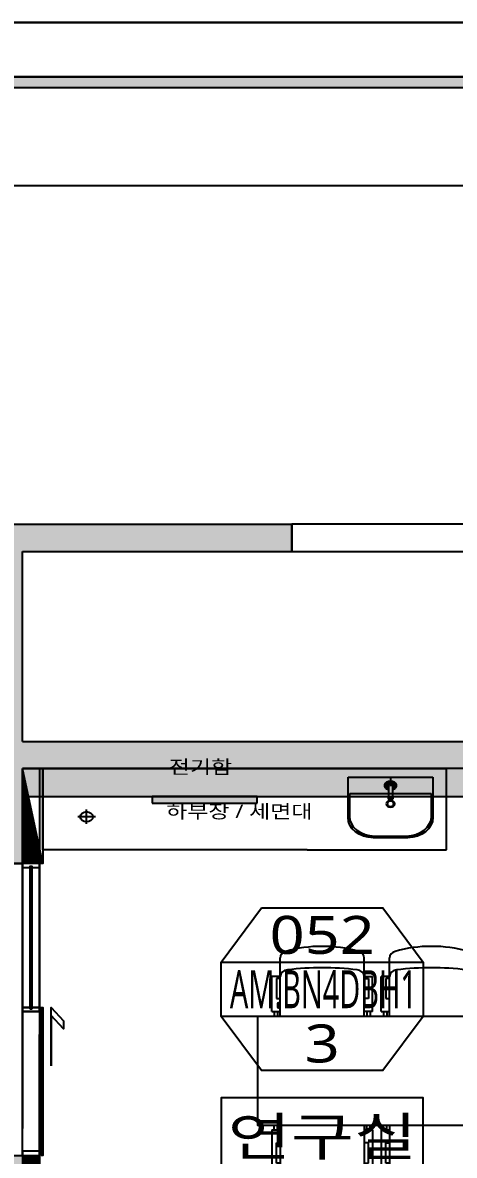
# Model space of a CAD drawing. Extents: x 11551484 to 2613213153046, y -2602833546311 to 14142.
# Drawn here: x 1302173404228 to 1302464178022, y -1300939461272 to -1300177380088 of the extents above; entities that cross this region are included whole.
import ezdxf
from ezdxf.enums import TextEntityAlignment as Align

# ---------------------------------------------------------------- set-up
doc = ezdxf.new("R2010")
doc.units = 0
doc.header["$LTSCALE"] = 1000
doc.header["$MEASUREMENT"] = 0
doc.linetypes.add('DASH', pattern=[0.35, 0.25, -0.1])
doc.linetypes.add('DH-HID2', pattern=[1.2000000000000002, 0.8, -0.4])
doc.layers.get('0').update_dxf_attribs({"linetype": 'CONTINUOUS'})
doc.layers.get('DEFPOINTS').update_dxf_attribs({"linetype": 'CONTINUOUS'})
for name, color, linetype in [('03-TEXT', 3, 'CONTINUOUS'), ('1.천장.벽체선(내벽)', 3, 'CONTINUOUS'), ('2CONTINUOUS', 2, 'CONTINUOUS'), ('3 가구-붙박이', 6, 'CONTINUOUS'), ('8.패턴선', 8, 'CONTINUOUS'), ('C-WIN', 4, 'CONTINUOUS'), ('CO-BATH', 6, 'CONTINUOUS'), ('CO-DO-FR', 7, 'CONTINUOUS'), ('CO-DOOR', 8, 'CONTINUOUS'), ('DVM_FLOOR', 2, 'CONTINUOUS'), ('DVM_INOUT_MARK', 2, 'CONTINUOUS'), ('DVM_INOUT_NAME', 7, 'CONTINUOUS'), ('DVM_ROOM', 2, 'CONTINUOUS'), ('F-SYM', 7, 'CONTINUOUS'), ('FINISH', 6, 'CONTINUOUS'), ('FORM(YOURNAME)-11', 1, 'CONTINUOUS'), ('PUB_HATCH', 8, 'CONTINUOUS'), ('wall', 3, 'CONTINUOUS'), ('에어컨', 30, 'DASH')]:
    doc.layers.add(name, color=color, linetype=linetype)
doc.styles.add('DVM_DEFAULT', font='malgun.ttf')
doc.styles.add('YOURNAME', font='HY울릉도M.TTF')
doc.styles.add('맑은 고딕', font='malgun.ttf')

# ---------------------------------------------------------------- blocks, each defined once
blk = doc.blocks.new('FORM-PLAN')
at = {"layer": 'FORM(YOURNAME)-11'}
h = blk.add_hatch(color=256, dxfattribs=at)
h.dxf.hatch_style = 1
h.paths.add_polyline_path([(-71444.19472955167, 55115.20299354196), (10555.80527044833, 55115.20299354196), (10555.80527044833, 54915.20299354196), (-71444.19472955167, 54915.20299354196)])
h.paths.add_polyline_path([(-71444.19472955167, -2084.797006458044), (10555.80527044833, -2084.797006458044), (10555.80527044833, -2284.797006458044), (-71444.19472955167, -2284.797006458044)])
at = {"layer": 'DEFPOINTS', "color": 158}
blk.add_lwpolyline([(-71444.19472955167, -2284.797006458044), (10555.80527044833, -2284.797006458044), (10555.80527044833, 55115.20299354196), (-71444.19472955167, 55115.20299354196)], close=True, dxfattribs=at)
at = {"layer": 'DEFPOINTS'}
blk.add_lwpolyline([(-69444.19472955167, 53115.20299354196), (-64.19472955167294, 53115.20299354196), (-64.19472955167294, 1215.202993541956), (-69444.19472955167, 1215.202993541956)], close=True, dxfattribs=at)
at = {"layer": 'FORM(YOURNAME)-11', "color": 250}
blk.add_lwpolyline([(-72444.19472955167, -3284.797006458044), (11555.80527044833, -3284.797006458044), (11555.80527044833, 56115.20299354196), (-72444.19472955167, 56115.20299354196)], close=True, dxfattribs=at)
at = {"layer": 'FORM(YOURNAME)-11'}
blk.add_lwpolyline([(-71444.19472955167, 55115.20299354196), (10555.80527044833, 55115.20299354196), (10555.80527044833, 54915.20299354196), (-71444.19472955167, 54915.20299354196)], close=True, dxfattribs=at)
at = {"layer": 'FORM(YOURNAME)-11', "color": 3, "style": 'YOURNAME'}
for tag, height, p in [('1', 450.5000000000001, (9905.305270452052, 18187.70299354196)), ('2', 450.5000000000001, (9905.305270452052, 17544.13156496733)), ('3', 450.5000000000001, (9905.305270452052, 16256.98870782554)), ('4', 450.5000000000001, (9905.305270452052, 14326.27442210913)), ('5', 514.8571428571429, (9905.305270452052, 12009.41727925837)), ('6', 514.8571428571429, (9905.305270452052, 9756.91727925837)), ('7', 514.8571428571429, (9905.305270452052, 7504.41727925837)), ('8', 514.8571428571429, (9905.305270452052, 5251.91727925837)), ('9', 514.8571428571429, (9905.305270452052, 2999.41727925837)), ('10', 514.8571428571429, (5655.016930028796, 811.274422109127)), ('11', 514.8571428571429, (9905.305270452052, 746.9172792583704)), ('12', 514.8571428571429, (5655.016930028796, -1441.225577890873)), ('13', 514.8571428571429, (9905.305270452052, -1441.225577890873))]:
    blk.add_attdef(tag, text='', height=height, dxfattribs=at).set_placement(p, align=Align.MIDDLE_RIGHT)
blk = doc.blocks.new('flooor')
at = {"layer": '8.패턴선', "ltscale": 30}
h = blk.add_hatch(color=256, dxfattribs=at)
h.dxf.hatch_style = 1
h.paths.add_polyline_path([(11507656.7974163, -14172891.8045588), (11491856.7974163, -14172891.8045588), (11491856.7974163, -14188496.8045588), (11492056.79741629, -14188496.8045588), (11492056.7974163, -14187881.8045588), (11492216.7974163, -14187881.8045588), (11492216.7974163, -14187096.8045588), (11492056.7974163, -14187096.8045588), (11492056.7974163, -14177741.8045588), (11494956.7974163, -14177741.8045588), (11494956.7974163, -14177541.8045588), (11492056.7974163, -14177541.8045588), (11492056.7974163, -14173091.8045588), (11494756.7974163, -14173091.8045588), (11494756.79741629, -14176541.8045588), (11494956.79741629, -14176541.8045588), (11494956.7974163, -14173091.8045588), (11500056.79741629, -14173091.8045588), (11500056.7974163, -14176141.8045588), (11500256.7974163, -14176141.8045588), (11500256.79741629, -14173091.8045588), (11503456.79741629, -14173091.8045588), (11503456.7974163, -14176141.8045588), (11503656.7974163, -14176141.8045588), (11503656.7974163, -14175391.8045588), (11504256.7974163, -14175391.80455879), (11504256.7974163, -14175302.32121792), (11504246.7974163, -14175302.32121792), (11504246.7974163, -14175262.32121792), (11504256.7974163, -14175191.8045588), (11503656.79741629, -14175191.8045588), (11503656.7974163, -14173091.8045588), (11505856.7974163, -14173091.8045588), (11505856.7974163, -14175191.8045588), (11505256.7974163, -14175191.8045588), (11505256.7974163, -14175262.32121792), (11505266.7974163, -14175262.32121792), (11505266.7974163, -14175316.8045588), (11505256.7974163, -14175316.8045588), (11505256.7974163, -14175391.8045588), (11506056.79741629, -14175391.8045588), (11506056.7974163, -14174896.8045588), (11509204.79741629, -14174896.8045588), (11509204.79741629, -14174491.8045588), (11506056.7974163, -14174491.8045588), (11506056.7974163, -14173091.8045588), (11507656.7974163, -14173091.8045588)])
h.paths.add_polyline_path([(11499856.7974163, -14177741.8045588), (11504356.7974163, -14177741.8045588), (11504356.7974163, -14177541.8045588), (11499106.7974163, -14177541.8045588), (11499106.7974163, -14177566.8045588), (11499106.7974163, -14177716.8045588), (11499106.7974163, -14177741.8045588), (11499106.7974163, -14177991.8045588), (11499856.7974163, -14177991.8045588)], flags=17)
h.paths.add_polyline_path([(11506136.79741629, -14177541.8045588), (11505856.79741629, -14177541.8045588), (11505356.7974163, -14177541.8045588), (11505356.7974163, -14177741.8045588), (11505356.7974163, -14178051.8045588), (11506136.79741629, -14178051.8045588)], flags=17)
h.paths.add_polyline_path([(11512534.7974163, -14172891.8045588), (11511656.7974163, -14172891.8045588), (11511656.7974163, -14173091.8045588), (11511656.7974163, -14173691.8045588), (11512334.7974163, -14173691.8045588), (11512334.7974163, -14174491.8045588), (11511854.79741629, -14174491.8045588), (11511854.79741629, -14174791.8045588), (11512334.7974163, -14174791.8045588), (11512334.7974163, -14174791.8045588), (11512534.7974163, -14174791.8045588)])
h.paths.add_polyline_path([(11512534.7974163, -14175641.8045588), (11512384.79741628, -14175641.8045588), (11512334.7974163, -14175641.8045588), (11512334.79741629, -14176391.8045588), (11512534.7974163, -14176391.8045588)])
h.paths.add_polyline_path([(11512534.7974163, -14176941.8045588), (11512384.7974163, -14176941.8045588), (11512334.79741629, -14176941.8045588), (11512334.7974163, -14177100.8045588), (11511772.7974163, -14177100.8045588), (11511772.7974163, -14177941.8045588), (11512334.7974163, -14177941.8045588), (11512334.7974163, -14178041.8045588), (11512534.7974163, -14178041.8045588)])
h.paths.add_polyline_path([(11512534.7974163, -14179271.8045588), (11512384.7974163, -14179271.8045588), (11512334.7974163, -14179271.8045588), (11512334.7974163, -14179836.8045588), (11512534.7974163, -14179836.8045588)])
h.paths.add_polyline_path([(11512256.7974163, -14184446.8045588), (11511656.7974163, -14184446.8045588), (11511656.7974163, -14185146.8045588), (11512256.7974163, -14185146.8045588)])
h.paths.add_polyline_path([(11507213.7974163, -14187066.8045588), (11506733.7974163, -14187066.8045588), (11506733.7974163, -14187846.8045588), (11507213.7974163, -14187846.8045588)], flags=17)
h.paths.add_polyline_path([(11499706.7974163, -14186781.8045588), (11499221.7974163, -14186781.8045588), (11499221.7974163, -14187556.8045588), (11499706.7974163, -14187556.8045588)], flags=17)
at = {"layer": '에어컨', "ltscale": 30}
h = blk.add_hatch(color=256, dxfattribs=at)
h.dxf.hatch_style = 1
h.paths.add_polyline_path([(11506826.7974163, -14174946.8045588), (11507451.7974163, -14174946.8045588), (11507451.7974163, -14174896.8045588), (11506826.7974163, -14174896.8045588)])
at = {"ltscale": 30}
for p, q in [((11506436.7974163, -14175099.3045588), (11506436.7974163, -14174994.3045588)), ((11506489.2974163, -14175046.8045588), (11506384.2974163, -14175046.8045588))]:
    blk.add_line(p, q, dxfattribs=at)
blk.add_circle((11506436.7974163, -14175046.8045588), 37.5, dxfattribs=at)
at = {"layer": '2CONTINUOUS', "ltscale": 30}
for p, q in [((11491856.7974163, -14172891.8045588), (11507656.7974163, -14172891.8045588)), ((11507656.7974163, -14173091.8045588), (11507656.7974163, -14172891.8045588)), ((11506056.7974163, -14173091.8045588), (11507656.7974163, -14173091.8045588)), ((11506056.7974163, -14174491.8045588), (11506056.7974163, -14173091.8045588)), ((11506056.7974163, -14174491.8045588), (11509204.79741629, -14174491.8045588)), ((11506056.7974163, -14174896.8045588), (11509204.79741629, -14174896.8045588)), ((11505256.7974163, -14175391.8045588), (11506056.7974163, -14175391.8045588))]:
    blk.add_line(p, q, dxfattribs=at)
at = {"layer": 'C-WIN', "ltscale": 30}
for points in [[(11507656.7974163, -14173091.8045588), (11511656.7974163, -14173091.8045588), (11511656.7974163, -14172891.8045588), (11507656.7974163, -14172891.8045588)], [(11505856.79741629, -14177541.8045588), (11506056.7974163, -14177541.8045588), (11506056.7974163, -14175391.8045588), (11505856.79741629, -14175391.8045588)]]:
    blk.add_lwpolyline(points, close=True, dxfattribs=at)
at = {"layer": '에어컨', "ltscale": 30}
blk.add_lwpolyline([(11506826.7974163, -14174946.8045588), (11507451.7974163, -14174946.8045588), (11507451.7974163, -14174896.8045588), (11506826.7974163, -14174896.8045588)], close=True, dxfattribs=at)
blk = doc.blocks.new('B-003')
blk.add_line((0, 0), (0, -65))
at = {"layer": 'CO-BATH'}
for p, q in [((-252.5, 0), (-252.5, -295)), ((252.5, 0), (-252.5, 0)), ((252.5, -295), (252.5, 0)), ((-102.5, -445), (102.5, -445))]:
    blk.add_line(p, q, dxfattribs=at)
at = {"layer": 'CO-BATH', "color": 8}
for p, q in [((-12.50000000000728, -59.99999458831735), (-12.50009849027992, -150.4999945883173)), ((12.49999999999272, -60.00000541144982), (12.49990150972008, -150.5000054114498)), ((-242.5, -120), (-242.5, -285)), ((242.5, -120), (-242.5, -120)), ((242.5, -285), (242.5, -120)), ((-14.50010498415941, -155.500006277347), (-14.50010281953291, -160.500006277347)), ((-14.50010281953291, -160.4999937225366), (14.49989718046709, -160.500006277347)), ((-13.5001071487859, -150.5000058443984), (-13.50010498415941, -155.5000058443984)), ((13.49990150972008, -150.500005844282), (13.49989934509358, -155.500005844282)), ((14.49989934509358, -155.500006277347), (14.49989718046709, -160.500006277347)), ((-92.5, -435), (92.5, -435))]:
    blk.add_line(p, q, dxfattribs=at)
at = {"layer": 'CO-BATH', "color": 251}
for p, q in [((-14.50010065490642, -155.4999937225366), (14.49989934509358, -155.500006277347)), ((-13.50009849027992, -150.4999941554852), (13.49990150972008, -150.500005844282))]:
    blk.add_line(p, q, dxfattribs=at)
at = {"layer": 'CO-BATH', "color": 8}
blk.add_circle((0, -195), 25, dxfattribs=at)
at = {"layer": 'CO-BATH', "color": 251}
blk.add_circle((0, -195), 20, dxfattribs=at)
at = {"layer": 'CO-BATH', "color": 8}
for centre, radius, start, end in [((0, -60), 35, 290.9248076267311, 249.0751427633325), ((0, -60), 12.5, 359.9999751938735, 179.9999751938735), ((-92.5, -285), 150, 180, 270), ((92.5, -285), 150, 270, 0)]:
    blk.add_arc(centre, radius, start, end, dxfattribs=at)
at = {"layer": 'CO-BATH', "color": 251}
for radius, start, end in [(30, 294.6242935495202, 245.3756568412484), (25, 299.9999752003982, 239.9999751999123), (18, 313.9829383277343, 226.0170120674738)]:
    blk.add_arc((0, -60), radius, start, end, dxfattribs=at)
at = {"layer": 'CO-BATH'}
for centre, start, end in [((-102.5, -295), 180, 270), ((102.5, -295), 270, 0)]:
    blk.add_arc(centre, 150, start, end, dxfattribs=at)
blk = doc.blocks.new('sadfdfd')
at = {"layer": 'PUB_HATCH'}
for p, q in [((11465892.1180581, -14222785.02035617), (11465892.1180581, -14222352.41054059)), ((11466392.11805861, -14222785.02035617), (11466392.11805861, -14222352.41054059)), ((11466542.1180581, -14222785.02035617), (11466542.1180581, -14222352.41054059)), ((11467042.11805861, -14222785.02035617), (11467042.11805861, -14222352.41054059)), ((11467192.1180581, -14222785.02035617), (11467192.1180581, -14222352.41054059)), ((11467692.11805861, -14222785.02035617), (11467692.11805861, -14222352.41054059)), ((11467842.11805861, -14222785.02035617), (11467842.11805861, -14222352.41054059)), ((11468342.11805912, -14222785.02035617), (11468342.11805912, -14222352.41054059)), ((11468492.1180581, -14222785.02035617), (11468492.1180581, -14222352.41054059)), ((11468992.11805861, -14222785.02035617), (11468992.11805861, -14222352.41054059)), ((11465842.1180581, -14222748.84596582), (11465842.1180581, -14222490.67103066)), ((11465892.1180581, -14222490.67103066), (11465842.1180581, -14222490.67103066)), ((11465892.1180581, -14222490.67103066), (11465842.1180581, -14222490.67103066)), ((11465892.1180581, -14222504.85851016), (11465869.98809329, -14222504.85851016)), ((11465869.98809329, -14222504.85851016), (11465869.98809329, -14222653.2366196)), ((11465892.1180581, -14222504.85851016), (11465869.98809329, -14222504.85851016)), ((11466392.11805856, -14222785.02035617), (11466392.11805856, -14222490.67103066)), ((11466392.11805856, -14222490.67103066), (11466442.11805861, -14222490.67103066)), ((11466392.11805856, -14222504.85851016), (11466416.56834508, -14222504.85851016)), ((11466416.56834508, -14222504.85851016), (11466416.56834508, -14222653.23661959)), ((11466442.11805861, -14222748.84596582), (11466442.11805861, -14222490.67103066)), ((11466492.1180581, -14222748.84596582), (11466492.1180581, -14222490.67103066)), ((11466542.1180581, -14222490.67103066), (11466492.1180581, -14222490.67103066)), ((11466542.1180581, -14222490.67103066), (11466492.1180581, -14222490.67103066)), ((11466542.1180581, -14222504.85851016), (11466519.98809329, -14222504.85851016)), ((11466519.98809329, -14222504.85851016), (11466519.98809329, -14222653.2366196)), ((11466542.1180581, -14222504.85851016), (11466519.98809329, -14222504.85851016)), ((11467042.11805856, -14222785.02035617), (11467042.11805856, -14222490.67103066)), ((11467042.11805856, -14222490.67103066), (11467092.11805861, -14222490.67103066)), ((11467042.11805856, -14222504.85851016), (11467066.56834508, -14222504.85851016)), ((11467066.56834508, -14222504.85851016), (11467066.56834508, -14222653.23661959)), ((11467092.11805861, -14222748.84596582), (11467092.11805861, -14222490.67103066)), ((11467142.1180581, -14222748.84596582), (11467142.1180581, -14222490.67103066)), ((11467192.1180581, -14222490.67103066), (11467142.1180581, -14222490.67103066)), ((11467192.1180581, -14222490.67103066), (11467142.1180581, -14222490.67103066)), ((11467192.1180581, -14222504.85851016), (11467169.98809329, -14222504.85851016)), ((11467169.98809329, -14222504.85851016), (11467169.98809329, -14222653.2366196)), ((11467192.1180581, -14222504.85851016), (11467169.98809329, -14222504.85851016)), ((11467692.11805856, -14222785.02035617), (11467692.11805856, -14222490.67103066)), ((11467692.11805856, -14222490.67103066), (11467742.11805861, -14222490.67103066)), ((11467692.11805856, -14222504.85851016), (11467716.56834508, -14222504.85851016)), ((11467716.56834508, -14222504.85851016), (11467716.56834508, -14222653.23661959)), ((11467742.11805861, -14222748.84596582), (11467742.11805861, -14222490.67103066)), ((11467792.11805861, -14222748.84596582), (11467792.11805861, -14222490.67103066)), ((11467842.11805861, -14222490.67103066), (11467792.11805861, -14222490.67103066)), ((11467842.11805861, -14222490.67103066), (11467792.11805861, -14222490.67103066)), ((11467842.11805861, -14222504.85851016), (11467819.9880938, -14222504.85851016)), ((11467819.9880938, -14222504.85851016), (11467819.9880938, -14222653.2366196)), ((11467842.11805861, -14222504.85851016), (11467819.9880938, -14222504.85851016)), ((11468342.11805907, -14222785.02035617), (11468342.11805907, -14222490.67103066)), ((11468342.11805907, -14222490.67103066), (11468392.11805912, -14222490.67103066)), ((11468342.11805907, -14222504.85851016), (11468366.56834559, -14222504.85851016)), ((11468366.56834559, -14222504.85851016), (11468366.56834559, -14222653.23661959)), ((11468392.11805912, -14222748.84596582), (11468392.11805912, -14222490.67103066)), ((11468442.1180581, -14222748.84596582), (11468442.1180581, -14222490.67103066)), ((11468492.1180581, -14222490.67103066), (11468442.1180581, -14222490.67103066)), ((11468492.1180581, -14222490.67103066), (11468442.1180581, -14222490.67103066)), ((11468492.1180581, -14222504.85851016), (11468469.98809329, -14222504.85851016)), ((11468469.98809329, -14222504.85851016), (11468469.98809329, -14222653.2366196)), ((11468492.1180581, -14222504.85851016), (11468469.98809329, -14222504.85851016)), ((11468992.11805856, -14222785.02035617), (11468992.11805856, -14222490.67103066)), ((11468992.11805856, -14222490.67103066), (11469042.11805861, -14222490.67103066)), ((11468992.11805856, -14222504.85851016), (11469016.56834508, -14222504.85851016)), ((11469016.56834508, -14222504.85851016), (11469016.56834508, -14222653.23661959)), ((11469042.11805861, -14222748.84596582), (11469042.11805861, -14222490.67103066)), ((11465869.98809329, -14222653.2366196), (11465892.1180581, -14222653.2366196)), ((11466416.56834508, -14222653.23661959), (11466392.11805856, -14222653.23661959)), ((11466519.98809329, -14222653.2366196), (11466542.1180581, -14222653.2366196)), ((11467066.56834508, -14222653.23661959), (11467042.11805856, -14222653.23661959)), ((11467169.98809329, -14222653.2366196), (11467192.1180581, -14222653.2366196)), ((11467716.56834508, -14222653.23661959), (11467692.11805856, -14222653.23661959)), ((11467819.9880938, -14222653.2366196), (11467842.11805861, -14222653.2366196)), ((11468366.56834559, -14222653.23661959), (11468342.11805907, -14222653.23661959)), ((11468469.98809329, -14222653.2366196), (11468492.1180581, -14222653.2366196)), ((11469016.56834508, -14222653.23661959), (11468992.11805856, -14222653.23661959)), ((11465842.1180581, -14222748.84596582), (11465892.1180581, -14222748.84596582)), ((11465857.1180579, -14222748.84596582), (11465857.1180579, -14222785.02035617)), ((11465877.11805805, -14222748.84596582), (11465877.11805805, -14222785.02035617)), ((11466442.11805861, -14222748.84596582), (11466392.11805856, -14222748.84596582)), ((11466407.11805859, -14222748.84596582), (11466407.11805858, -14222785.02035617)), ((11466427.1180586, -14222748.84596582), (11466427.1180586, -14222785.02035617)), ((11466492.1180581, -14222748.84596582), (11466542.1180581, -14222748.84596582)), ((11466507.1180579, -14222748.84596582), (11466507.1180579, -14222785.02035617)), ((11466527.11805805, -14222748.84596582), (11466527.11805805, -14222785.02035617)), ((11467092.11805861, -14222748.84596582), (11467042.11805856, -14222748.84596582)), ((11467057.11805859, -14222748.84596582), (11467057.11805858, -14222785.02035617)), ((11467077.1180586, -14222748.84596582), (11467077.1180586, -14222785.02035617)), ((11467142.1180581, -14222748.84596582), (11467192.1180581, -14222748.84596582)), ((11467157.1180579, -14222748.84596582), (11467157.1180579, -14222785.02035617)), ((11467177.11805805, -14222748.84596582), (11467177.11805805, -14222785.02035617)), ((11467742.11805861, -14222748.84596582), (11467692.11805856, -14222748.84596582)), ((11467707.11805859, -14222748.84596582), (11467707.11805858, -14222785.02035617)), ((11467727.1180586, -14222748.84596582), (11467727.1180586, -14222785.02035617)), ((11467792.11805861, -14222748.84596582), (11467842.11805861, -14222748.84596582)), ((11467807.11805841, -14222748.84596582), (11467807.11805841, -14222785.02035617)), ((11467827.11805856, -14222748.84596582), (11467827.11805856, -14222785.02035617)), ((11468392.11805912, -14222748.84596582), (11468342.11805907, -14222748.84596582)), ((11468357.11805909, -14222748.84596582), (11468357.11805909, -14222785.02035617)), ((11468377.1180591, -14222748.84596582), (11468377.1180591, -14222785.02035617)), ((11468442.1180581, -14222748.84596582), (11468492.1180581, -14222748.84596582)), ((11468457.1180579, -14222748.84596582), (11468457.1180579, -14222785.02035617)), ((11468477.11805805, -14222748.84596582), (11468477.11805805, -14222785.02035617)), ((11469042.11805861, -14222748.84596582), (11468992.11805856, -14222748.84596582)), ((11469007.11805859, -14222748.84596582), (11469007.11805858, -14222785.02035617)), ((11469027.1180586, -14222748.84596582), (11469027.1180586, -14222785.02035617)), ((11465857.1180579, -14223621.19474652), (11465857.1180579, -14223585.02035617)), ((11465877.11805805, -14223621.19474652), (11465877.11805805, -14223585.02035617)), ((11465892.1180581, -14223585.02035617), (11465892.1180581, -14224017.63017175)), ((11466392.11805856, -14223585.02035617), (11466392.11805856, -14223879.36968168)), ((11466392.11805861, -14223585.02035617), (11466392.11805861, -14224017.63017175)), ((11466407.11805859, -14223621.19474652), (11466407.11805858, -14223585.02035617)), ((11466427.1180586, -14223621.19474652), (11466427.1180586, -14223585.02035617)), ((11466507.1180579, -14223621.19474652), (11466507.1180579, -14223585.02035617)), ((11466527.11805805, -14223621.19474652), (11466527.11805805, -14223585.02035617)), ((11466542.1180581, -14223585.02035617), (11466542.1180581, -14224017.63017175)), ((11467042.11805856, -14223585.02035617), (11467042.11805856, -14223879.36968168)), ((11467042.11805861, -14223585.02035617), (11467042.11805861, -14224017.63017175)), ((11467057.11805859, -14223621.19474652), (11467057.11805858, -14223585.02035617)), ((11467077.1180586, -14223621.19474652), (11467077.1180586, -14223585.02035617)), ((11467157.1180579, -14223621.19474652), (11467157.1180579, -14223585.02035617)), ((11467177.11805805, -14223621.19474652), (11467177.11805805, -14223585.02035617)), ((11467192.1180581, -14223585.02035617), (11467192.1180581, -14224017.63017175)), ((11467692.11805856, -14223585.02035617), (11467692.11805856, -14223879.36968168)), ((11467692.11805861, -14223585.02035617), (11467692.11805861, -14224017.63017175)), ((11467707.11805859, -14223621.19474652), (11467707.11805858, -14223585.02035617)), ((11467727.1180586, -14223621.19474652), (11467727.1180586, -14223585.02035617)), ((11467807.11805841, -14223621.19474652), (11467807.11805841, -14223585.02035617)), ((11467827.11805856, -14223621.19474652), (11467827.11805856, -14223585.02035617)), ((11467842.11805861, -14223585.02035617), (11467842.11805861, -14224017.63017175)), ((11468342.11805907, -14223585.02035617), (11468342.11805907, -14223879.36968168)), ((11468342.11805912, -14223585.02035617), (11468342.11805912, -14224017.63017175)), ((11468357.11805909, -14223621.19474652), (11468357.11805909, -14223585.02035617)), ((11468377.1180591, -14223621.19474652), (11468377.1180591, -14223585.02035617)), ((11468457.1180579, -14223621.19474652), (11468457.1180579, -14223585.02035617)), ((11468477.11805805, -14223621.19474652), (11468477.11805805, -14223585.02035617)), ((11468492.1180581, -14223585.02035617), (11468492.1180581, -14224017.63017175)), ((11468992.11805856, -14223585.02035617), (11468992.11805856, -14223879.36968168)), ((11468992.11805861, -14223585.02035617), (11468992.11805861, -14224017.63017175)), ((11469007.11805859, -14223621.19474652), (11469007.11805858, -14223585.02035617)), ((11469027.1180586, -14223621.19474652), (11469027.1180586, -14223585.02035617)), ((11465842.1180581, -14223621.19474652), (11465842.1180581, -14223879.36968168)), ((11465842.1180581, -14223621.19474652), (11465892.1180581, -14223621.19474652)), ((11466442.11805861, -14223621.19474652), (11466392.11805856, -14223621.19474652)), ((11466442.11805861, -14223621.19474652), (11466442.11805861, -14223879.36968168)), ((11466492.1180581, -14223621.19474652), (11466492.1180581, -14223879.36968168)), ((11466492.1180581, -14223621.19474652), (11466542.1180581, -14223621.19474652)), ((11467092.11805861, -14223621.19474652), (11467042.11805856, -14223621.19474652)), ((11467092.11805861, -14223621.19474652), (11467092.11805861, -14223879.36968168)), ((11467142.1180581, -14223621.19474652), (11467142.1180581, -14223879.36968168)), ((11467142.1180581, -14223621.19474652), (11467192.1180581, -14223621.19474652)), ((11467742.11805861, -14223621.19474652), (11467692.11805856, -14223621.19474652)), ((11467742.11805861, -14223621.19474652), (11467742.11805861, -14223879.36968168)), ((11467792.11805861, -14223621.19474652), (11467792.11805861, -14223879.36968168)), ((11467792.11805861, -14223621.19474652), (11467842.11805861, -14223621.19474652)), ((11468392.11805912, -14223621.19474652), (11468342.11805907, -14223621.19474652)), ((11468392.11805912, -14223621.19474652), (11468392.11805912, -14223879.36968168)), ((11468442.1180581, -14223621.19474652), (11468442.1180581, -14223879.36968168)), ((11468442.1180581, -14223621.19474652), (11468492.1180581, -14223621.19474652)), ((11469042.11805861, -14223621.19474652), (11468992.11805856, -14223621.19474652)), ((11469042.11805861, -14223621.19474652), (11469042.11805861, -14223879.36968168)), ((11465869.98809329, -14223716.80409275), (11465892.1180581, -14223716.80409275)), ((11465869.98809329, -14223865.18220219), (11465869.98809329, -14223716.80409275)), ((11466416.56834508, -14223716.80409275), (11466392.11805856, -14223716.80409275)), ((11466416.56834508, -14223865.18220219), (11466416.56834508, -14223716.80409275)), ((11466519.98809329, -14223716.80409275), (11466542.1180581, -14223716.80409275)), ((11466519.98809329, -14223865.18220219), (11466519.98809329, -14223716.80409275)), ((11467066.56834508, -14223716.80409275), (11467042.11805856, -14223716.80409275)), ((11467066.56834508, -14223865.18220219), (11467066.56834508, -14223716.80409275)), ((11467169.98809329, -14223716.80409275), (11467192.1180581, -14223716.80409275)), ((11467169.98809329, -14223865.18220219), (11467169.98809329, -14223716.80409275)), ((11467716.56834508, -14223716.80409275), (11467692.11805856, -14223716.80409275)), ((11467716.56834508, -14223865.18220219), (11467716.56834508, -14223716.80409275)), ((11467819.9880938, -14223716.80409275), (11467842.11805861, -14223716.80409275)), ((11467819.9880938, -14223865.18220219), (11467819.9880938, -14223716.80409275)), ((11468366.56834559, -14223716.80409275), (11468342.11805907, -14223716.80409275)), ((11468366.56834559, -14223865.18220219), (11468366.56834559, -14223716.80409275)), ((11468469.98809329, -14223716.80409275), (11468492.1180581, -14223716.80409275)), ((11468469.98809329, -14223865.18220219), (11468469.98809329, -14223716.80409275)), ((11469016.56834508, -14223716.80409275), (11468992.11805856, -14223716.80409275)), ((11469016.56834508, -14223865.18220219), (11469016.56834508, -14223716.80409275)), ((11465892.1180581, -14223865.18220219), (11465869.98809329, -14223865.18220219)), ((11465892.1180581, -14223865.18220219), (11465869.98809329, -14223865.18220219)), ((11466392.11805856, -14223865.18220219), (11466416.56834508, -14223865.18220219)), ((11466542.1180581, -14223865.18220219), (11466519.98809329, -14223865.18220219)), ((11466542.1180581, -14223865.18220219), (11466519.98809329, -14223865.18220219)), ((11467042.11805856, -14223865.18220219), (11467066.56834508, -14223865.18220219)), ((11467192.1180581, -14223865.18220219), (11467169.98809329, -14223865.18220219)), ((11467192.1180581, -14223865.18220219), (11467169.98809329, -14223865.18220219)), ((11467692.11805856, -14223865.18220219), (11467716.56834508, -14223865.18220219)), ((11467842.11805861, -14223865.18220219), (11467819.9880938, -14223865.18220219)), ((11467842.11805861, -14223865.18220219), (11467819.9880938, -14223865.18220219)), ((11468342.11805907, -14223865.18220219), (11468366.56834559, -14223865.18220219)), ((11468492.1180581, -14223865.18220219), (11468469.98809329, -14223865.18220219)), ((11468492.1180581, -14223865.18220219), (11468469.98809329, -14223865.18220219)), ((11468992.11805856, -14223865.18220219), (11469016.56834508, -14223865.18220219)), ((11465892.1180581, -14223879.36968168), (11465842.1180581, -14223879.36968168)), ((11465892.1180581, -14223879.36968168), (11465842.1180581, -14223879.36968168)), ((11466392.11805856, -14223879.36968168), (11466442.11805861, -14223879.36968168)), ((11466542.1180581, -14223879.36968168), (11466492.1180581, -14223879.36968168)), ((11466542.1180581, -14223879.36968168), (11466492.1180581, -14223879.36968168)), ((11467042.11805856, -14223879.36968168), (11467092.11805861, -14223879.36968168)), ((11467192.1180581, -14223879.36968168), (11467142.1180581, -14223879.36968168)), ((11467192.1180581, -14223879.36968168), (11467142.1180581, -14223879.36968168)), ((11467692.11805856, -14223879.36968168), (11467742.11805861, -14223879.36968168)), ((11467842.11805861, -14223879.36968168), (11467792.11805861, -14223879.36968168)), ((11467842.11805861, -14223879.36968168), (11467792.11805861, -14223879.36968168)), ((11468342.11805907, -14223879.36968168), (11468392.11805912, -14223879.36968168)), ((11468492.1180581, -14223879.36968168), (11468442.1180581, -14223879.36968168)), ((11468492.1180581, -14223879.36968168), (11468442.1180581, -14223879.36968168)), ((11468992.11805856, -14223879.36968168), (11469042.11805861, -14223879.36968168))]:
    blk.add_line(p, q, dxfattribs=at)
blk.add_lwpolyline([(11469132.31922884, -14222785.02035617), (11465757.31922884, -14222785.02035617), (11465757.31922884, -14223585.02035617), (11469132.31922884, -14223585.02035617)], close=True, dxfattribs=at)
for centre, radius, start, end in [((11465942.1180581, -14222352.41054059), 50.00000000004184, 109.4712206586598, 180), ((11466142.11805836, -14222918.09596599), 650.0000006642985, 70.52877938435935, 109.4712206156406), ((11466342.11805851, -14222352.41054059), 50.000000124449, 0, 70.52877938510656), ((11466592.1180581, -14222352.41054059), 50.00000000004184, 109.4712206586598, 180), ((11466792.11805836, -14222918.09596599), 650.0000006642985, 70.52877938435935, 109.4712206156406), ((11466992.11805851, -14222352.41054059), 50.000000124449, 0, 70.52877938510656), ((11467242.1180581, -14222352.41054059), 50.00000000004184, 109.4712206586598, 180), ((11467442.11805836, -14222918.09596599), 650.0000006642985, 70.52877938435935, 109.4712206156406), ((11467642.11805851, -14222352.41054059), 50.000000124449, 0, 70.52877938510656), ((11467892.11805861, -14222352.41054059), 50.00000000004184, 109.4712206586598, 180), ((11468092.11805887, -14222918.09596599), 650.0000006642985, 70.52877938435935, 109.4712206156406), ((11468292.11805902, -14222352.41054059), 50.000000124449, 0, 70.52877938510656), ((11468542.1180581, -14222352.41054059), 50.00000000004184, 109.4712206586598, 180), ((11468742.11805836, -14222918.09596599), 650.0000006642985, 70.52877938435935, 109.4712206156406), ((11468942.11805851, -14222352.41054059), 50.000000124449, 0, 70.52877938510656), ((11465942.1180581, -14222490.67103066), 50.00000000004184, 98.29868402328292, 180), ((11466142.11805836, -14223861.84165663), 1435.679936179952, 81.70131586897024, 98.29868413102976), ((11466342.11805851, -14222490.67103066), 49.99999997605968, 0, 81.70131586917563), ((11466592.1180581, -14222490.67103066), 50.00000000004184, 98.29868402328292, 180), ((11466792.11805836, -14223861.84165663), 1435.679936179952, 81.70131586897024, 98.29868413102976), ((11466992.11805851, -14222490.67103066), 49.99999997605968, 0, 81.70131586917563), ((11467242.1180581, -14222490.67103066), 50.00000000004184, 98.29868402328292, 180), ((11467442.11805836, -14223861.84165663), 1435.679936179952, 81.70131586897024, 98.29868413102976), ((11467642.11805851, -14222490.67103066), 49.99999997605968, 0, 81.70131586917563), ((11467892.11805861, -14222490.67103066), 50.00000000004184, 98.29868402328292, 180), ((11468092.11805887, -14223861.84165663), 1435.679936179952, 81.70131586897024, 98.29868413102976), ((11468292.11805902, -14222490.67103066), 49.99999997605968, 0, 81.70131586917563), ((11468542.1180581, -14222490.67103066), 50.00000000004184, 98.29868402328292, 180), ((11468742.11805836, -14223861.84165663), 1435.679936179952, 81.70131586897024, 98.29868413102976), ((11468942.11805851, -14222490.67103066), 49.99999997605968, 0, 81.70131586917563), ((11465942.1180581, -14223879.36968168), 50.00000000004184, 180, 261.7013159770252), ((11466142.11805836, -14222508.19905571), 1435.679936179952, 261.7013158689702, 278.2986841310297), ((11466342.11805851, -14223879.36968168), 49.99999997605968, 278.2986841305163, 0), ((11466592.1180581, -14223879.36968168), 50.00000000004184, 180, 261.7013159770252), ((11466792.11805836, -14222508.19905571), 1435.679936179952, 261.7013158689702, 278.2986841310297), ((11466992.11805851, -14223879.36968168), 49.99999997605968, 278.2986841305163, 0), ((11467242.1180581, -14223879.36968168), 50.00000000004184, 180, 261.7013159770252), ((11467442.11805836, -14222508.19905571), 1435.679936179952, 261.7013158689702, 278.2986841310297), ((11467642.11805851, -14223879.36968168), 49.99999997605968, 278.2986841305163, 0), ((11467892.11805861, -14223879.36968168), 50.00000000004184, 180, 261.7013159767171), ((11468092.11805887, -14222508.19905571), 1435.679936179952, 261.7013158689702, 278.2986841310297), ((11468292.11805902, -14223879.36968168), 49.99999997605968, 278.2986841308244, 0), ((11468542.1180581, -14223879.36968168), 50.00000000004184, 180, 261.7013159770252), ((11468742.11805836, -14222508.19905571), 1435.679936179952, 261.7013158689702, 278.2986841310297), ((11468942.11805851, -14223879.36968168), 49.99999997605968, 278.2986841305163, 0), ((11465942.1180581, -14224017.63017175), 50.00000000004184, 180, 250.5287793413402), ((11466142.11805836, -14223451.94474635), 650.0000006642985, 250.5287793843594, 289.4712206156406), ((11466342.11805851, -14224017.63017175), 50.000000124449, 289.4712206148934, 0), ((11466592.1180581, -14224017.63017175), 50.00000000004184, 180, 250.5287793413402), ((11466792.11805836, -14223451.94474635), 650.0000006642985, 250.5287793843594, 289.4712206156406), ((11466992.11805851, -14224017.63017175), 50.000000124449, 289.4712206148934, 0), ((11467242.1180581, -14224017.63017175), 50.00000000004184, 180, 250.5287793413402), ((11467442.11805836, -14223451.94474635), 650.0000006642985, 250.5287793843594, 289.4712206156406), ((11467642.11805851, -14224017.63017175), 50.000000124449, 289.4712206148934, 0), ((11467892.11805861, -14224017.63017175), 50.00000000004184, 180, 250.5287793413402), ((11468092.11805887, -14223451.94474635), 650.0000006642985, 250.5287793843594, 289.4712206156406), ((11468292.11805902, -14224017.63017175), 50.000000124449, 289.4712206148934, 0), ((11468542.1180581, -14224017.63017175), 50.00000000004184, 180, 250.5287793413402), ((11468742.11805836, -14223451.94474635), 650.0000006642985, 250.5287793843594, 289.4712206156406), ((11468942.11805851, -14224017.63017175), 50.000000124449, 289.4712206148934, 0)]:
    blk.add_arc(centre, radius, start, end, dxfattribs=at)
blk = doc.blocks.new('DVM_BACKGROUND')
at = {"layer": '1.천장.벽체선(내벽)', "ltscale": 30}
h = blk.add_hatch(dxfattribs=at)
h.set_pattern_fill('_USER', color=256, scale=50, angle=45, pattern_type=0)
h.set_pattern_definition([(45, (-34694.73136349209, 2961.992594549432), (-35.35533905932738, 35.35533905932738), [])])
h.paths.add_polyline_path([(11496901.33441697, -14245122.45241225), (11497021.33441697, -14245122.45241225), (11497021.33441697, -14245822.45241224), (11496901.33441697, -14245822.45241224)])
at = {"layer": 'wall', "ltscale": 10}
h = blk.add_hatch(dxfattribs=at)
h.set_pattern_fill('_USER', color=256, scale=50, angle=45, pattern_type=0)
h.set_pattern_definition([(45, (-34694.73136349209, 110.6576521303505), (-35.35533905932738, 35.35533905932738), [])])
h.paths.add_polyline_path([(11496901.33441697, -14249072.45241224), (11503179.33441697, -14249072.45241224), (11503179.33441697, -14248972.45241224), (11497001.33441697, -14248972.45241224), (11497001.33441697, -14247972.45241224), (11496901.33441697, -14247972.45241224), (11496901.33441697, -14248372.45241224)])
at = {"layer": '1.천장.벽체선(내벽)', "ltscale": 30}
blk.add_lwpolyline([(11496901.33441697, -14245122.45241225), (11497021.33441697, -14245122.45241225), (11497021.33441697, -14245822.45241224), (11496901.33441697, -14245822.45241224), (11496901.33441697, -14245122.45241225)], dxfattribs=at)
at = {"layer": '3 가구-붙박이', "ltscale": 30}
for p, q in [((11499421.79855378, -14245722.45241224), (11499421.79855378, -14245122.45241225)), ((11498593.83441698, -14245722.45241224), (11499421.79855378, -14245722.45241224))]:
    blk.add_line(p, q, dxfattribs=at)
blk.add_lwpolyline([(11498593.83441698, -14245722.45241224), (11497021.33441697, -14245722.45241224), (11497021.33441697, -14245122.45241225), (11499421.79855378, -14245122.45241225)], dxfattribs=at)
at = {"layer": 'CO-DO-FR'}
for points in [[(11497001.33441698, -14245852.45241224), (11497001.33441698, -14245822.45241224), (11496901.33441698, -14245822.45241224), (11496901.33441698, -14245852.45241224), (11496946.33441698, -14245852.45241224), (11496946.33441698, -14245842.45241224), (11496956.33441698, -14245842.45241224), (11496956.33441698, -14245852.45241224), (11497001.33441698, -14245852.45241224)], [(11497001.33441697, -14246882.45241224), (11497001.33441697, -14246912.45241224), (11496901.33441697, -14246912.45241224), (11496901.33441697, -14246882.45241224), (11496946.33441697, -14246882.45241224), (11496946.33441697, -14246892.45241224), (11496956.33441697, -14246892.45241224), (11496956.33441697, -14246882.45241224), (11497001.33441697, -14246882.45241224)], [(11497001.33441697, -14247972.45241224), (11497001.33441697, -14247942.45241224), (11496901.33441697, -14247942.45241224), (11496901.33441697, -14247972.45241224)]]:
    blk.add_lwpolyline(points, close=True, dxfattribs=at)
at = {"layer": 'CO-DO-FR', "color": 251}
blk.add_lwpolyline([(11497001.33441697, -14246912.45241224), (11497001.33441698, -14245822.45241224), (11496901.33441698, -14245822.45241224), (11496901.33441697, -14246912.45241224)], close=True, dxfattribs=at)
at = {"layer": 'CO-DO-FR', "color": 8}
blk.add_lwpolyline([(11496946.33441697, -14246892.45241224), (11496946.33441698, -14245842.45241224), (11496956.33441698, -14245842.45241224), (11496956.33441697, -14246892.45241224)], close=True, dxfattribs=at)
at = {"layer": 'CO-DOOR', "color": 251, "linetype": 'DH-HID2'}
blk.add_lwpolyline([(11497001.33441697, -14247972.45241224), (11497001.33441697, -14246882.45241224), (11496901.33441697, -14246882.45241224), (11496901.33441697, -14247972.45241224)], close=True, dxfattribs=at)
at = {"layer": 'CO-DOOR'}
blk.add_lwpolyline([(11497011.33441697, -14247972.45241224), (11497011.33441697, -14246882.45241224), (11497021.33441697, -14246882.45241224), (11497021.33441697, -14247972.45241224)], close=True, dxfattribs=at)
at = {"layer": 'CO-DOOR', "color": 1}
blk.add_lwpolyline([(11497071.33441697, -14247311.63273426), (11497071.33441697, -14246882.45241224), (11497143.61839257, -14246981.0670717), (11497143.61839257, -14247039.40254143), (11497071.33441697, -14246940.78788198), (11497071.33441697, -14247311.63273426)], close=True, dxfattribs=at)
at = {"layer": 'FINISH', "color": 8, "ltscale": 10}
for points in [[(11496901.33441697, -14245122.45241224), (11496901.33441697, -14245372.45241224)], [(11499723.33441697, -14245372.45241224), (11502901.33441697, -14245372.45241224), (11502901.33441697, -14245122.45241224), (11496901.33441697, -14245122.45241224)]]:
    blk.add_lwpolyline(points, dxfattribs=at)
blk.add_blockref('flooor', (-9155.462999323383, -70430.64785344526))
at = {"layer": 'CO-BATH', "xscale": -1}
blk.add_blockref('B-003', (11499088.64214477, -14245186.95374444), dxfattribs=at)
at = {"layer": 'F-SYM', "xscale": 0.4, "yscale": 0.4, "zscale": 0.4}
blk.add_blockref('FORM-PLAN', (11506412.67789182, -14262072.08119742), dxfattribs=at)
at = {"layer": 'wall', "ltscale": 10}
blk.add_blockref('sadfdfd', (32540.53651063517, -24164.25072033517), dxfattribs=at)
at = {"layer": '03-TEXT', "color": 7, "style": '맑은 고딕'}
for s, p in [('전기함', (11497770.66480708, -14245060.22415137)), ('하부장 / 세면대', (11497755.27787107, -14245387.73321544))]:
    blk.add_text(s, height=100, dxfattribs=at).set_placement(p, align=Align.TOP_LEFT)
blk = doc.blocks.new('CAD_INOUT_MARK')
at = {"layer": 'DVM_INOUT_MARK', "color": 0}
for p, q in [((-599.9999999999999, 1560), (600.0000000000001, 1560)), ((600.0000000000001, 1160), (-599.9999999999999, 1160))]:
    blk.add_line(p, q, dxfattribs=at)
blk.add_lwpolyline([(-359.9999999999999, 1960), (360.0000000000001, 1960), (600.0000000000001, 1560), (600.0000000000001, 1160), (360.0000000000001, 760), (-359.9999999999999, 760), (-599.9999999999999, 1160), (-599.9999999999999, 1560), (-359.9999999999999, 1960)], dxfattribs=at)
at = {"layer": 'DVM_INOUT_NAME'}
blk.add_lwpolyline([(-600.0000000000001, 0), (600.0000000000001, 0), (600.0000000000001, 560), (-599.9999999999999, 560)], close=True, dxfattribs=at)
at = {"layer": 'DVM_INOUT_MARK', "color": 0, "style": 'DVM_DEFAULT'}
for tag, p in [('CAP', (1.13686837721616e-13, 1760)), ('NO', (1.13686837721616e-13, 960))]:
    blk.add_attdef(tag, text='', height=280, dxfattribs=at).set_placement(p, align=Align.MIDDLE_CENTER)
for tag, width, p, p2 in [('MNAME', 0.7558822352320673, (-548.7988535134209, 1220.153080555165), (562.6355961715562, 1220.153080555165)), ('QTY', 0.5206920544126254, (709.7381695025651, 1220.153080555165), (1089.178354915157, 1220.153080555165))]:
    blk.add_attdef(tag, text='', height=280, dxfattribs=dict(at, width=width)).set_placement(p, p2, align=Align.FIT)
at = {"layer": 'DVM_INOUT_NAME', "style": 'DVM_DEFAULT', "width": 0.9244826079123404}
blk.add_attdef('INAME', text='', height=280, dxfattribs=at).set_placement((-561.8401648642675, 134.0175971746776), (564.4961863789331, 134.0175971746776), align=Align.FIT)
blk = doc.blocks.new('260514_슬하신경정신과의원(에어컨 오봉수)')
at = {"layer": 'DVM_FLOOR'}
blk.add_lwpolyline([(11477435, -14239626), (11511035, -14239626), (11511035, -14263386), (11477435, -14263386)], close=True, dxfattribs=at)
at = {"layer": 'DVM_ROOM'}
blk.add_lwpolyline([(11497001.33441697, -14248952.96523834), (11503179.33441697, -14248952.96523834), (11503179.33441697, -14245122.45241225), (11497001.33441697, -14245122.45241225)], close=True, dxfattribs=at)
blk.add_blockref('DVM_BACKGROUND', (0, 0))
at = {"layer": 'DVM_INOUT_MARK'}
ref = blk.add_blockref('CAD_INOUT_MARK', (11498682.65456899, -14248108.12971222), dxfattribs=at)
ref.add_attrib('CAP', '052', dxfattribs={"color": 0, "height": 280, "style": 'DVM_DEFAULT'}).set_placement((11498682.65456899, -14246348.12971222), align=Align.MIDDLE_CENTER)
ref.add_attrib('MNAME', 'AM.BN4DBH1', dxfattribs={"color": 0, "height": 280, "style": 'DVM_DEFAULT', "width": 0.4551030438971544}).set_placement((11498133.85571548, -14246887.97663167), (11499245.29016516, -14246887.97663167), align=Align.FIT)
ref.add_attrib('NO', '3', dxfattribs={"color": 0, "height": 280, "style": 'DVM_DEFAULT'}).set_placement((11498682.65456899, -14247148.12971222), align=Align.MIDDLE_CENTER)
ref.add_attrib('INAME', '연구실', dxfattribs={"layer": 'DVM_INOUT_NAME', "height": 280, "style": 'DVM_DEFAULT', "width": 0.9639659299953605}).set_placement((11498120.81440413, -14247974.11211505), (11499247.15075537, -14247974.11211505), align=Align.FIT)

msp = doc.modelspace()

# ---------------------------------------------------------------- block references
at = {"layer": 'wall', "ltscale": 10, "xscale": 113262, "yscale": 91306, "zscale": 113262}
msp.add_blockref('260514_슬하신경정신과의원(에어컨 오봉수)', (11365289, -14088532), dxfattribs=at)

doc.saveas('drawing.dxf')
